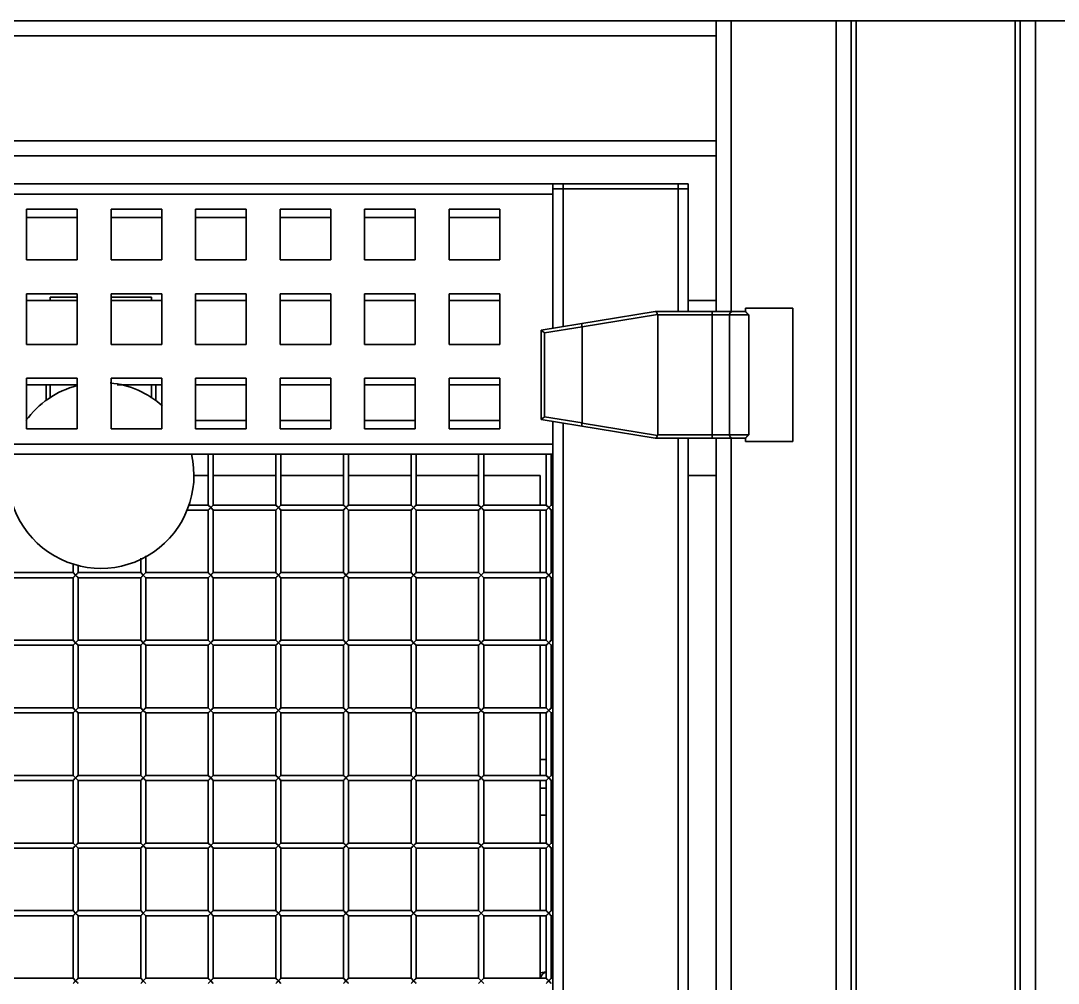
# Model space of a CAD drawing. Header units: millimetres. Extents: x 32496 to 166256, y 3504 to 23939.
# Drawn here: x 44975 to 45589, y 17153 to 17722 of the extents above; entities that cross this region are included whole.
import ezdxf

# ---------------------------------------------------------------- set-up
doc = ezdxf.new("R2010")
doc.units = ezdxf.units.MM
doc.layers.get('0').update_dxf_attribs({"lineweight": 35})

msp = doc.modelspace()

# ---------------------------------------------------------------- linework, layer by layer
at = {"linetype": 'Continuous'}
for p, q in [((52008.64, 17722.349), (40048.64, 17722.349)), ((45386.64, 17722.349), (45386.64, 17642.349)), ((45395.64, 17550.349), (45395.64, 17722.349)), ((45457.64, 15203.349), (45457.64, 17722.349)), ((45466.64, 17722.349), (45466.64, 15203.349)), ((45566.64, 17722.349), (45466.64, 17722.349)), ((45469.64, 17722.349), (45469.64, 15203.349)), ((45563.64, 17722.349), (45563.64, 15203.349)), ((45566.64, 17722.349), (45566.64, 15203.349)), ((45575.64, 17722.349), (45575.64, 15203.349)), ((45386.64, 17713.349), (44464.14, 17713.349)), ((45386.64, 17651.349), (44665.138, 17651.349)), ((45386.64, 17642.349), (44661.11, 17642.349)), ((45386.64, 17550.349), (45386.64, 17642.349)), ((45290.14, 17625.849), (44664.14, 17625.849)), ((45290.14, 17540.489), (45290.14, 17625.849)), ((45290.14, 17625.849), (45370.14, 17625.849)), ((45290.14, 17622.849), (45370.14, 17622.849)), ((45290.14, 17622.849), (45370.14, 17622.849)), ((45296.14, 17622.849), (45296.14, 17625.849)), ((45296.14, 17541.467), (45296.14, 17622.849)), ((45364.14, 17625.849), (45364.14, 17622.849)), ((45364.14, 17622.849), (45364.14, 17550.349)), ((45370.14, 17622.849), (45370.14, 17625.849)), ((45370.14, 17550.349), (45370.14, 17622.849)), ((44664.14, 17619.849), (45290.14, 17619.849)), ((44978.64, 17580.849), (44978.64, 17610.849)), ((44978.64, 17610.849), (45008.64, 17610.849)), ((45008.64, 17610.849), (45008.64, 17580.849)), ((45028.64, 17580.849), (45028.64, 17610.849)), ((45028.64, 17610.849), (45058.64, 17610.849)), ((45058.64, 17610.849), (45058.64, 17580.849)), ((45078.64, 17580.849), (45078.64, 17610.849)), ((45078.64, 17610.849), (45108.64, 17610.849)), ((45108.64, 17610.849), (45108.64, 17580.849)), ((45128.64, 17580.849), (45128.64, 17610.849)), ((45128.64, 17610.849), (45158.64, 17610.849)), ((45158.64, 17610.849), (45158.64, 17580.849)), ((45178.64, 17580.849), (45178.64, 17610.849)), ((45178.64, 17610.849), (45208.64, 17610.849)), ((45208.64, 17610.849), (45208.64, 17580.849)), ((45228.64, 17580.849), (45228.64, 17610.849)), ((45228.64, 17610.849), (45258.64, 17610.849)), ((45258.64, 17610.849), (45258.64, 17580.849)), ((45008.64, 17605.849), (44978.64, 17605.849)), ((45058.64, 17605.849), (45028.64, 17605.849)), ((45108.64, 17605.849), (45078.64, 17605.849)), ((45158.64, 17605.849), (45128.64, 17605.849)), ((45208.64, 17605.849), (45178.64, 17605.849)), ((45258.64, 17605.849), (45228.64, 17605.849)), ((45008.64, 17580.849), (44978.64, 17580.849)), ((45058.64, 17580.849), (45028.64, 17580.849)), ((45108.64, 17580.849), (45078.64, 17580.849)), ((45158.64, 17580.849), (45128.64, 17580.849)), ((45208.64, 17580.849), (45178.64, 17580.849)), ((45258.64, 17580.849), (45228.64, 17580.849)), ((44978.64, 17530.849), (44978.64, 17560.849)), ((44978.64, 17560.849), (45008.64, 17560.849)), ((45008.64, 17560.849), (45008.64, 17530.849)), ((45028.64, 17530.849), (45028.64, 17560.849)), ((45028.64, 17560.849), (45058.64, 17560.849)), ((45058.64, 17560.849), (45058.64, 17530.849)), ((45078.64, 17530.849), (45078.64, 17560.849)), ((45078.64, 17560.849), (45108.64, 17560.849)), ((45108.64, 17560.849), (45108.64, 17530.849)), ((45128.64, 17530.849), (45128.64, 17560.849)), ((45128.64, 17560.849), (45158.64, 17560.849)), ((45158.64, 17560.849), (45158.64, 17530.849)), ((45178.64, 17530.849), (45178.64, 17560.849)), ((45178.64, 17560.849), (45208.64, 17560.849)), ((45208.64, 17560.849), (45208.64, 17530.849)), ((45228.64, 17530.849), (45228.64, 17560.849)), ((45228.64, 17560.849), (45258.64, 17560.849)), ((45258.64, 17560.849), (45258.64, 17530.849)), ((44978.64, 17556.849), (45008.64, 17556.849)), ((44992.64, 17558.849), (44992.64, 17556.849)), ((44992.64, 17558.849), (45008.64, 17558.849)), ((45028.64, 17558.849), (45052.64, 17558.849)), ((45028.64, 17556.849), (45058.64, 17556.849)), ((45052.64, 17558.849), (45052.64, 17556.849)), ((45078.64, 17556.849), (45108.64, 17556.849)), ((45128.64, 17556.849), (45158.64, 17556.849)), ((45178.64, 17556.849), (45208.64, 17556.849)), ((45228.64, 17556.849), (45258.64, 17556.849)), ((45370.14, 17556.849), (45386.64, 17556.849)), ((45283.14, 17539.349), (45350.64, 17550.349)), ((45352.058, 17548.631), (45307.334, 17541.343)), ((45350.64, 17550.349), (45404.14, 17550.349)), ((45352.14, 17548.349), (45352.14, 17477.349)), ((45352.14, 17548.349), (45406.108, 17548.349)), ((45384.316, 17550.349), (45384.316, 17475.349)), ((45394.629, 17477.349), (45394.629, 17548.349)), ((45404.14, 17550.348), (45404.14, 17552.349)), ((45404.14, 17552.349), (45432.14, 17552.349)), ((45406.108, 17548.349), (45406.108, 17477.349)), ((45432.14, 17473.349), (45432.14, 17552.349)), ((45307.34, 17541.266), (45285.14, 17537.648)), ((45307.34, 17541.266), (45307.34, 17484.431)), ((45283.14, 17539.349), (45283.14, 17486.349)), ((45283.14, 17539.349), (45285.14, 17537.648)), ((45285.14, 17488.049), (45285.14, 17537.648)), ((45008.64, 17530.849), (44978.64, 17530.849)), ((45058.64, 17530.849), (45028.64, 17530.849)), ((45108.64, 17530.849), (45078.64, 17530.849)), ((45158.64, 17530.849), (45128.64, 17530.849)), ((45208.64, 17530.849), (45178.64, 17530.849)), ((45258.64, 17530.849), (45228.64, 17530.849)), ((44978.64, 17480.849), (44978.64, 17510.849)), ((44978.64, 17510.849), (45008.64, 17510.849)), ((45008.64, 17510.849), (45008.64, 17480.849)), ((45028.64, 17480.849), (45028.64, 17510.849)), ((45028.64, 17510.849), (45058.64, 17510.849)), ((45058.64, 17510.849), (45058.64, 17480.849)), ((45078.64, 17480.849), (45078.64, 17510.849)), ((45078.64, 17510.849), (45108.64, 17510.849)), ((45108.64, 17510.849), (45108.64, 17480.849)), ((45128.64, 17480.849), (45128.64, 17510.849)), ((45128.64, 17510.849), (45158.64, 17510.849)), ((45158.64, 17510.849), (45158.64, 17480.849)), ((45178.64, 17480.849), (45178.64, 17510.849)), ((45178.64, 17510.849), (45208.64, 17510.849)), ((45208.64, 17510.849), (45208.64, 17480.849)), ((45228.64, 17480.849), (45228.64, 17510.849)), ((45228.64, 17510.849), (45258.64, 17510.849)), ((45258.64, 17510.849), (45258.64, 17480.849)), ((44978.64, 17506.849), (45008.64, 17506.849)), ((44990.14, 17506.849), (44990.14, 17497.677)), ((44992.64, 17499.032), (44992.64, 17506.849)), ((45032.159, 17506.849), (45058.64, 17506.849)), ((45052.64, 17506.849), (45052.64, 17499.081)), ((45055.14, 17497.593), (45055.14, 17506.849)), ((45078.64, 17506.849), (45108.64, 17506.849)), ((45128.64, 17506.849), (45158.64, 17506.849)), ((45178.64, 17506.849), (45208.64, 17506.849)), ((45228.64, 17506.849), (45258.64, 17506.849)), ((45078.64, 17485.849), (45108.64, 17485.849)), ((45128.64, 17485.849), (45158.64, 17485.849)), ((45178.64, 17485.849), (45208.64, 17485.849)), ((45228.64, 17485.849), (45258.64, 17485.849)), ((45283.14, 17486.349), (45285.14, 17488.049)), ((45283.14, 17486.349), (45350.64, 17475.349)), ((45285.14, 17488.049), (45307.34, 17484.431)), ((45008.64, 17480.849), (44978.64, 17480.849)), ((45058.64, 17480.849), (45028.64, 17480.849)), ((45108.64, 17480.849), (45078.64, 17480.849)), ((45158.64, 17480.849), (45128.64, 17480.849)), ((45208.64, 17480.849), (45178.64, 17480.849)), ((45258.64, 17480.849), (45228.64, 17480.849)), ((45290.14, 17465.849), (45290.14, 17485.208)), ((45296.14, 16841.467), (45296.14, 17484.23)), ((45307.334, 17484.355), (45352.058, 17477.066)), ((45350.64, 17475.349), (45404.14, 17475.349)), ((45406.108, 17477.349), (45352.14, 17477.349)), ((45364.14, 17475.349), (45364.14, 16850.349)), ((45370.14, 16850.349), (45370.14, 17475.349)), ((45386.64, 16850.349), (45386.64, 17475.349)), ((45395.64, 16850.349), (45395.64, 17475.349)), ((45404.14, 17475.349), (45404.14, 17473.349)), ((45290.14, 17471.849), (44664.14, 17471.849)), ((45432.14, 17473.349), (45404.14, 17473.349)), ((44664.14, 17465.849), (45290.14, 17465.849)), ((45086.14, 17465.849), (45086.14, 17435.849)), ((45089.14, 17465.849), (45089.14, 17435.849)), ((45126.14, 17465.849), (45126.14, 17435.849)), ((45129.14, 17465.849), (45129.14, 17435.849)), ((45166.14, 17465.849), (45166.14, 17435.849)), ((45169.14, 17465.849), (45169.14, 17435.849)), ((45206.14, 17465.849), (45206.14, 17435.849)), ((45209.14, 17465.849), (45209.14, 17435.849)), ((45246.14, 17465.849), (45246.14, 17435.849)), ((45249.14, 17465.849), (45249.14, 17435.849)), ((45286.14, 17465.849), (45286.14, 17435.849)), ((45289.14, 17465.849), (45289.14, 17435.849)), ((45290.14, 17465.849), (45290.14, 16840.326)), ((45086.14, 17453.349), (45077.64, 17453.349)), ((45126.14, 17453.349), (45089.14, 17453.349)), ((45166.14, 17453.349), (45129.14, 17453.349)), ((45206.14, 17453.349), (45169.14, 17453.349)), ((45246.14, 17453.349), (45209.14, 17453.349)), ((45282.64, 17453.349), (45249.14, 17453.349)), ((45282.64, 17435.849), (45282.64, 17453.349)), ((45386.64, 17453.349), (45370.14, 17453.349)), ((45073.177, 17432.849), (45086.14, 17432.849)), ((45074.717, 17435.849), (45086.14, 17435.849)), ((45086.14, 17432.849), (45089.14, 17435.849)), ((45086.14, 17435.849), (45087.64, 17434.349)), ((45086.14, 17432.849), (45086.14, 17395.849)), ((45089.14, 17432.849), (45087.64, 17434.349)), ((45089.14, 17435.849), (45126.14, 17435.849)), ((45089.14, 17432.849), (45089.14, 17395.849)), ((45089.14, 17432.849), (45126.14, 17432.849)), ((45126.14, 17432.849), (45129.14, 17435.849)), ((45126.14, 17435.849), (45127.64, 17434.349)), ((45126.14, 17432.849), (45126.14, 17395.849)), ((45129.14, 17432.849), (45127.64, 17434.349)), ((45129.14, 17435.849), (45166.14, 17435.849)), ((45129.14, 17432.849), (45129.14, 17395.849)), ((45129.14, 17432.849), (45166.14, 17432.849)), ((45166.14, 17432.849), (45169.14, 17435.849)), ((45166.14, 17435.849), (45167.64, 17434.349)), ((45166.14, 17432.849), (45166.14, 17395.849)), ((45169.14, 17432.849), (45167.64, 17434.349)), ((45169.14, 17435.849), (45206.14, 17435.849)), ((45169.14, 17432.849), (45169.14, 17395.849)), ((45169.14, 17432.849), (45206.14, 17432.849)), ((45206.14, 17432.849), (45209.14, 17435.849)), ((45206.14, 17435.849), (45207.64, 17434.349)), ((45206.14, 17432.849), (45206.14, 17395.849)), ((45209.14, 17432.849), (45207.64, 17434.349)), ((45209.14, 17435.849), (45246.14, 17435.849)), ((45209.14, 17432.849), (45209.14, 17395.849)), ((45209.14, 17432.849), (45246.14, 17432.849)), ((45246.14, 17432.849), (45249.14, 17435.849)), ((45246.14, 17435.849), (45247.64, 17434.349)), ((45246.14, 17432.849), (45246.14, 17395.849)), ((45249.14, 17432.849), (45247.64, 17434.349)), ((45249.14, 17435.849), (45286.14, 17435.849)), ((45249.14, 17432.849), (45249.14, 17395.849)), ((45249.14, 17432.849), (45286.14, 17432.849)), ((45282.64, 17395.849), (45282.64, 17432.849)), ((45286.14, 17432.849), (45289.14, 17435.849)), ((45286.14, 17435.849), (45287.64, 17434.349)), ((45286.14, 17432.849), (45286.14, 17395.849)), ((45289.14, 17432.849), (45287.64, 17434.349)), ((45289.14, 17435.849), (45290.14, 17435.849)), ((45289.14, 17432.849), (45289.14, 17395.849)), ((45289.14, 17432.849), (45290.14, 17432.849)), ((45006.14, 17400.923), (45006.14, 17395.849)), ((45009.14, 17400.462), (45009.14, 17395.849)), ((45046.14, 17404.338), (45046.14, 17395.849)), ((45049.14, 17405.874), (45049.14, 17395.849)), ((44969.14, 17395.849), (45006.14, 17395.849)), ((45006.14, 17392.849), (45009.14, 17395.849)), ((45006.14, 17395.849), (45007.64, 17394.349)), ((45009.14, 17392.849), (45007.64, 17394.349)), ((45009.14, 17395.849), (45046.14, 17395.849)), ((45046.14, 17392.849), (45049.14, 17395.849)), ((45046.14, 17395.849), (45047.64, 17394.349)), ((45049.14, 17392.849), (45047.64, 17394.349)), ((45049.14, 17395.849), (45086.14, 17395.849)), ((45086.14, 17392.849), (45089.14, 17395.849)), ((45086.14, 17395.849), (45087.64, 17394.349)), ((45089.14, 17392.849), (45087.64, 17394.349)), ((45089.14, 17395.849), (45126.14, 17395.849)), ((45126.14, 17392.849), (45129.14, 17395.849)), ((45126.14, 17395.849), (45127.64, 17394.349)), ((45129.14, 17392.849), (45127.64, 17394.349)), ((45129.14, 17395.849), (45166.14, 17395.849)), ((45166.14, 17392.849), (45169.14, 17395.849)), ((45166.14, 17395.849), (45167.64, 17394.349)), ((45169.14, 17392.849), (45167.64, 17394.349)), ((45169.14, 17395.849), (45206.14, 17395.849)), ((45206.14, 17392.849), (45209.14, 17395.849)), ((45206.14, 17395.849), (45207.64, 17394.349)), ((45209.14, 17392.849), (45207.64, 17394.349)), ((45209.14, 17395.849), (45246.14, 17395.849)), ((45246.14, 17392.849), (45249.14, 17395.849)), ((45246.14, 17395.849), (45247.64, 17394.349)), ((45249.14, 17392.849), (45247.64, 17394.349)), ((45249.14, 17395.849), (45286.14, 17395.849)), ((45286.14, 17392.849), (45289.14, 17395.849)), ((45286.14, 17395.849), (45287.64, 17394.349)), ((45289.14, 17392.849), (45287.64, 17394.349)), ((45289.14, 17395.849), (45290.14, 17395.849)), ((44969.14, 17392.849), (45006.14, 17392.849)), ((45006.14, 17392.849), (45006.14, 17355.849)), ((45009.14, 17392.849), (45009.14, 17355.849)), ((45009.14, 17392.849), (45046.14, 17392.849)), ((45046.14, 17392.849), (45046.14, 17355.849)), ((45049.14, 17392.849), (45049.14, 17355.849)), ((45049.14, 17392.849), (45086.14, 17392.849)), ((45086.14, 17392.849), (45086.14, 17355.849)), ((45089.14, 17392.849), (45089.14, 17355.849)), ((45089.14, 17392.849), (45126.14, 17392.849)), ((45126.14, 17392.849), (45126.14, 17355.849)), ((45129.14, 17392.849), (45129.14, 17355.849)), ((45129.14, 17392.849), (45166.14, 17392.849)), ((45166.14, 17392.849), (45166.14, 17355.849)), ((45169.14, 17392.849), (45169.14, 17355.849)), ((45169.14, 17392.849), (45206.14, 17392.849)), ((45206.14, 17392.849), (45206.14, 17355.849)), ((45209.14, 17392.849), (45209.14, 17355.849)), ((45209.14, 17392.849), (45246.14, 17392.849)), ((45246.14, 17392.849), (45246.14, 17355.849)), ((45249.14, 17392.849), (45249.14, 17355.849)), ((45249.14, 17392.849), (45286.14, 17392.849)), ((45282.64, 17355.849), (45282.64, 17392.849)), ((45286.14, 17392.849), (45286.14, 17355.849)), ((45289.14, 17392.849), (45289.14, 17355.849)), ((45289.14, 17392.849), (45290.14, 17392.849)), ((44969.14, 17355.849), (45006.14, 17355.849)), ((44969.14, 17352.849), (45006.14, 17352.849)), ((45006.14, 17352.849), (45009.14, 17355.849)), ((45006.14, 17355.849), (45007.64, 17354.349)), ((45006.14, 17352.849), (45006.14, 17315.849)), ((45009.14, 17352.849), (45007.64, 17354.349)), ((45009.14, 17355.849), (45046.14, 17355.849)), ((45009.14, 17352.849), (45009.14, 17315.849)), ((45009.14, 17352.849), (45046.14, 17352.849)), ((45046.14, 17352.849), (45049.14, 17355.849)), ((45046.14, 17355.849), (45047.64, 17354.349)), ((45046.14, 17352.849), (45046.14, 17315.849)), ((45049.14, 17352.849), (45047.64, 17354.349)), ((45049.14, 17355.849), (45086.14, 17355.849)), ((45049.14, 17352.849), (45049.14, 17315.849)), ((45049.14, 17352.849), (45086.14, 17352.849)), ((45086.14, 17352.849), (45089.14, 17355.849)), ((45086.14, 17355.849), (45087.64, 17354.349)), ((45086.14, 17352.849), (45086.14, 17315.849)), ((45089.14, 17352.849), (45087.64, 17354.349)), ((45089.14, 17355.849), (45126.14, 17355.849)), ((45089.14, 17352.849), (45089.14, 17315.849)), ((45089.14, 17352.849), (45126.14, 17352.849)), ((45126.14, 17352.849), (45129.14, 17355.849)), ((45126.14, 17355.849), (45127.64, 17354.349)), ((45126.14, 17352.849), (45126.14, 17315.849)), ((45129.14, 17352.849), (45127.64, 17354.349)), ((45129.14, 17355.849), (45166.14, 17355.849)), ((45129.14, 17352.849), (45129.14, 17315.849)), ((45129.14, 17352.849), (45166.14, 17352.849)), ((45166.14, 17352.849), (45169.14, 17355.849)), ((45166.14, 17355.849), (45167.64, 17354.349)), ((45166.14, 17352.849), (45166.14, 17315.849)), ((45169.14, 17352.849), (45167.64, 17354.349)), ((45169.14, 17355.849), (45206.14, 17355.849)), ((45169.14, 17352.849), (45169.14, 17315.849)), ((45169.14, 17352.849), (45206.14, 17352.849)), ((45206.14, 17352.849), (45209.14, 17355.849)), ((45206.14, 17355.849), (45207.64, 17354.349)), ((45206.14, 17352.849), (45206.14, 17315.849)), ((45209.14, 17352.849), (45207.64, 17354.349)), ((45209.14, 17355.849), (45246.14, 17355.849)), ((45209.14, 17352.849), (45209.14, 17315.849)), ((45209.14, 17352.849), (45246.14, 17352.849)), ((45246.14, 17352.849), (45249.14, 17355.849)), ((45246.14, 17355.849), (45247.64, 17354.349)), ((45246.14, 17352.849), (45246.14, 17315.849)), ((45249.14, 17352.849), (45247.64, 17354.349)), ((45249.14, 17355.849), (45286.14, 17355.849)), ((45249.14, 17352.849), (45249.14, 17315.849)), ((45249.14, 17352.849), (45286.14, 17352.849)), ((45282.64, 17315.849), (45282.64, 17352.849)), ((45286.14, 17352.849), (45289.14, 17355.849)), ((45286.14, 17355.849), (45287.64, 17354.349)), ((45286.14, 17352.849), (45286.14, 17315.849)), ((45289.14, 17352.849), (45287.64, 17354.349)), ((45289.14, 17355.849), (45290.14, 17355.849)), ((45289.14, 17352.849), (45289.14, 17315.849)), ((45289.14, 17352.849), (45290.14, 17352.849)), ((44969.14, 17315.849), (45006.14, 17315.849)), ((45006.14, 17312.849), (45009.14, 17315.849)), ((45006.14, 17315.849), (45007.64, 17314.349)), ((45009.14, 17312.849), (45007.64, 17314.349)), ((45009.14, 17315.849), (45046.14, 17315.849)), ((45046.14, 17312.849), (45049.14, 17315.849)), ((45046.14, 17315.849), (45047.64, 17314.349)), ((45049.14, 17312.849), (45047.64, 17314.349)), ((45049.14, 17315.849), (45086.14, 17315.849)), ((45086.14, 17312.849), (45089.14, 17315.849)), ((45086.14, 17315.849), (45087.64, 17314.349)), ((45089.14, 17312.849), (45087.64, 17314.349)), ((45089.14, 17315.849), (45126.14, 17315.849)), ((45126.14, 17312.849), (45129.14, 17315.849)), ((45126.14, 17315.849), (45127.64, 17314.349)), ((45129.14, 17312.849), (45127.64, 17314.349)), ((45129.14, 17315.849), (45166.14, 17315.849)), ((45166.14, 17312.849), (45169.14, 17315.849)), ((45166.14, 17315.849), (45167.64, 17314.349)), ((45169.14, 17312.849), (45167.64, 17314.349)), ((45169.14, 17315.849), (45206.14, 17315.849)), ((45206.14, 17312.849), (45209.14, 17315.849)), ((45206.14, 17315.849), (45207.64, 17314.349)), ((45209.14, 17312.849), (45207.64, 17314.349)), ((45209.14, 17315.849), (45246.14, 17315.849)), ((45246.14, 17312.849), (45249.14, 17315.849)), ((45246.14, 17315.849), (45247.64, 17314.349)), ((45249.14, 17312.849), (45247.64, 17314.349)), ((45249.14, 17315.849), (45286.14, 17315.849)), ((45286.14, 17312.849), (45289.14, 17315.849)), ((45286.14, 17315.849), (45287.64, 17314.349)), ((45289.14, 17312.849), (45287.64, 17314.349)), ((45289.14, 17315.849), (45290.14, 17315.849)), ((44969.14, 17312.849), (45006.14, 17312.849)), ((45006.14, 17312.849), (45006.14, 17275.849)), ((45009.14, 17312.849), (45009.14, 17275.849)), ((45009.14, 17312.849), (45046.14, 17312.849)), ((45046.14, 17312.849), (45046.14, 17275.849)), ((45049.14, 17312.849), (45049.14, 17275.849)), ((45049.14, 17312.849), (45086.14, 17312.849)), ((45086.14, 17312.849), (45086.14, 17275.849)), ((45089.14, 17312.849), (45089.14, 17275.849)), ((45089.14, 17312.849), (45126.14, 17312.849)), ((45126.14, 17312.849), (45126.14, 17275.849)), ((45129.14, 17312.849), (45129.14, 17275.849)), ((45129.14, 17312.849), (45166.14, 17312.849)), ((45166.14, 17312.849), (45166.14, 17275.849)), ((45169.14, 17312.849), (45169.14, 17275.849)), ((45169.14, 17312.849), (45206.14, 17312.849)), ((45206.14, 17312.849), (45206.14, 17275.849)), ((45209.14, 17312.849), (45209.14, 17275.849)), ((45209.14, 17312.849), (45246.14, 17312.849)), ((45246.14, 17312.849), (45246.14, 17275.849)), ((45249.14, 17312.849), (45249.14, 17275.849)), ((45249.14, 17312.849), (45286.14, 17312.849)), ((45282.64, 17275.849), (45282.64, 17312.849)), ((45286.14, 17312.849), (45286.14, 17275.849)), ((45289.14, 17312.849), (45289.14, 17275.849)), ((45289.14, 17312.849), (45290.14, 17312.849)), ((45286.14, 17285.349), (45282.64, 17285.349)), ((45290.14, 17285.349), (45289.14, 17285.349)), ((44969.14, 17275.849), (45006.14, 17275.849)), ((44969.14, 17272.849), (45006.14, 17272.849)), ((45006.14, 17272.849), (45009.14, 17275.849)), ((45006.14, 17275.849), (45007.64, 17274.349)), ((45006.14, 17272.849), (45006.14, 17235.849)), ((45009.14, 17272.849), (45007.64, 17274.349)), ((45009.14, 17275.849), (45046.14, 17275.849)), ((45009.14, 17272.849), (45009.14, 17235.849)), ((45009.14, 17272.849), (45046.14, 17272.849)), ((45046.14, 17272.849), (45049.14, 17275.849)), ((45046.14, 17275.849), (45047.64, 17274.349)), ((45046.14, 17272.849), (45046.14, 17235.849)), ((45049.14, 17272.849), (45047.64, 17274.349)), ((45049.14, 17275.849), (45086.14, 17275.849)), ((45049.14, 17272.849), (45049.14, 17235.849)), ((45049.14, 17272.849), (45086.14, 17272.849)), ((45086.14, 17272.849), (45089.14, 17275.849)), ((45086.14, 17275.849), (45087.64, 17274.349)), ((45086.14, 17272.849), (45086.14, 17235.849)), ((45089.14, 17272.849), (45087.64, 17274.349)), ((45089.14, 17275.849), (45126.14, 17275.849)), ((45089.14, 17272.849), (45089.14, 17235.849)), ((45089.14, 17272.849), (45126.14, 17272.849)), ((45126.14, 17272.849), (45129.14, 17275.849)), ((45126.14, 17275.849), (45127.64, 17274.349)), ((45126.14, 17272.849), (45126.14, 17235.849)), ((45129.14, 17272.849), (45127.64, 17274.349)), ((45129.14, 17275.849), (45166.14, 17275.849)), ((45129.14, 17272.849), (45129.14, 17235.849)), ((45129.14, 17272.849), (45166.14, 17272.849)), ((45166.14, 17272.849), (45169.14, 17275.849)), ((45166.14, 17275.849), (45167.64, 17274.349)), ((45166.14, 17272.849), (45166.14, 17235.849)), ((45169.14, 17272.849), (45167.64, 17274.349)), ((45169.14, 17275.849), (45206.14, 17275.849)), ((45169.14, 17272.849), (45169.14, 17235.849)), ((45169.14, 17272.849), (45206.14, 17272.849)), ((45206.14, 17272.849), (45209.14, 17275.849)), ((45206.14, 17275.849), (45207.64, 17274.349)), ((45206.14, 17272.849), (45206.14, 17235.849)), ((45209.14, 17272.849), (45207.64, 17274.349)), ((45209.14, 17275.849), (45246.14, 17275.849)), ((45209.14, 17272.849), (45209.14, 17235.849)), ((45209.14, 17272.849), (45246.14, 17272.849)), ((45246.14, 17272.849), (45249.14, 17275.849)), ((45246.14, 17275.849), (45247.64, 17274.349)), ((45246.14, 17272.849), (45246.14, 17235.849)), ((45249.14, 17272.849), (45247.64, 17274.349)), ((45249.14, 17275.849), (45286.14, 17275.849)), ((45249.14, 17272.849), (45249.14, 17235.849)), ((45249.14, 17272.849), (45286.14, 17272.849)), ((45282.64, 17235.849), (45282.64, 17272.849)), ((45286.14, 17272.849), (45289.14, 17275.849)), ((45286.14, 17275.849), (45287.64, 17274.349)), ((45286.14, 17272.849), (45286.14, 17235.849)), ((45289.14, 17272.849), (45287.64, 17274.349)), ((45289.14, 17275.849), (45290.14, 17275.849)), ((45289.14, 17272.849), (45289.14, 17235.849)), ((45289.14, 17272.849), (45290.14, 17272.849)), ((45286.14, 17268.349), (45282.64, 17268.349)), ((45290.14, 17268.349), (45289.14, 17268.349)), ((45286.14, 17252.349), (45282.64, 17252.349)), ((45290.14, 17252.349), (45289.14, 17252.349)), ((44969.14, 17235.849), (45006.14, 17235.849)), ((45006.14, 17232.849), (45009.14, 17235.849)), ((45006.14, 17235.849), (45007.64, 17234.349)), ((45009.14, 17232.849), (45007.64, 17234.349)), ((45009.14, 17235.849), (45046.14, 17235.849)), ((45046.14, 17232.849), (45049.14, 17235.849)), ((45046.14, 17235.849), (45047.64, 17234.349)), ((45049.14, 17232.849), (45047.64, 17234.349)), ((45049.14, 17235.849), (45086.14, 17235.849)), ((45086.14, 17232.849), (45089.14, 17235.849)), ((45086.14, 17235.849), (45087.64, 17234.349)), ((45089.14, 17232.849), (45087.64, 17234.349)), ((45089.14, 17235.849), (45126.14, 17235.849)), ((45126.14, 17232.849), (45129.14, 17235.849)), ((45126.14, 17235.849), (45127.64, 17234.349)), ((45129.14, 17232.849), (45127.64, 17234.349)), ((45129.14, 17235.849), (45166.14, 17235.849)), ((45166.14, 17232.849), (45169.14, 17235.849)), ((45166.14, 17235.849), (45167.64, 17234.349)), ((45169.14, 17232.849), (45167.64, 17234.349)), ((45169.14, 17235.849), (45206.14, 17235.849)), ((45206.14, 17232.849), (45209.14, 17235.849)), ((45206.14, 17235.849), (45207.64, 17234.349)), ((45209.14, 17232.849), (45207.64, 17234.349)), ((45209.14, 17235.849), (45246.14, 17235.849)), ((45246.14, 17232.849), (45249.14, 17235.849)), ((45246.14, 17235.849), (45247.64, 17234.349)), ((45249.14, 17232.849), (45247.64, 17234.349)), ((45249.14, 17235.849), (45286.14, 17235.849)), ((45286.14, 17232.849), (45289.14, 17235.849)), ((45286.14, 17235.849), (45287.64, 17234.349)), ((45289.14, 17232.849), (45287.64, 17234.349)), ((45289.14, 17235.849), (45290.14, 17235.849)), ((44969.14, 17232.849), (45006.14, 17232.849)), ((45006.14, 17232.849), (45006.14, 17195.849)), ((45009.14, 17232.849), (45009.14, 17195.849)), ((45009.14, 17232.849), (45046.14, 17232.849)), ((45046.14, 17232.849), (45046.14, 17195.849)), ((45049.14, 17232.849), (45049.14, 17195.849)), ((45049.14, 17232.849), (45086.14, 17232.849)), ((45086.14, 17232.849), (45086.14, 17195.849)), ((45089.14, 17232.849), (45089.14, 17195.849)), ((45089.14, 17232.849), (45126.14, 17232.849)), ((45126.14, 17232.849), (45126.14, 17195.849)), ((45129.14, 17232.849), (45129.14, 17195.849)), ((45129.14, 17232.849), (45166.14, 17232.849)), ((45166.14, 17232.849), (45166.14, 17195.849)), ((45169.14, 17232.849), (45169.14, 17195.849)), ((45169.14, 17232.849), (45206.14, 17232.849)), ((45206.14, 17232.849), (45206.14, 17195.849)), ((45209.14, 17232.849), (45209.14, 17195.849)), ((45209.14, 17232.849), (45246.14, 17232.849)), ((45246.14, 17232.849), (45246.14, 17195.849)), ((45249.14, 17232.849), (45249.14, 17195.849)), ((45249.14, 17232.849), (45286.14, 17232.849)), ((45282.64, 17195.849), (45282.64, 17232.849)), ((45286.14, 17232.849), (45286.14, 17195.849)), ((45289.14, 17232.849), (45289.14, 17195.849)), ((45289.14, 17232.849), (45290.14, 17232.849)), ((44969.14, 17195.849), (45006.14, 17195.849)), ((44969.14, 17192.849), (45006.14, 17192.849)), ((45006.14, 17192.849), (45009.14, 17195.849)), ((45006.14, 17195.849), (45007.64, 17194.349)), ((45006.14, 17192.849), (45006.14, 17155.849)), ((45009.14, 17192.849), (45007.64, 17194.349)), ((45009.14, 17195.849), (45046.14, 17195.849)), ((45009.14, 17192.849), (45009.14, 17155.849)), ((45009.14, 17192.849), (45046.14, 17192.849)), ((45046.14, 17192.849), (45049.14, 17195.849)), ((45046.14, 17195.849), (45047.64, 17194.349)), ((45046.14, 17192.849), (45046.14, 17155.849)), ((45049.14, 17192.849), (45047.64, 17194.349)), ((45049.14, 17195.849), (45086.14, 17195.849)), ((45049.14, 17192.849), (45049.14, 17155.849)), ((45049.14, 17192.849), (45086.14, 17192.849)), ((45086.14, 17192.849), (45089.14, 17195.849)), ((45086.14, 17195.849), (45087.64, 17194.349)), ((45086.14, 17192.849), (45086.14, 17155.849)), ((45089.14, 17192.849), (45087.64, 17194.349)), ((45089.14, 17195.849), (45126.14, 17195.849)), ((45089.14, 17192.849), (45089.14, 17155.849)), ((45089.14, 17192.849), (45126.14, 17192.849)), ((45126.14, 17192.849), (45129.14, 17195.849)), ((45126.14, 17195.849), (45127.64, 17194.349)), ((45126.14, 17192.849), (45126.14, 17155.849)), ((45129.14, 17192.849), (45127.64, 17194.349)), ((45129.14, 17195.849), (45166.14, 17195.849)), ((45129.14, 17192.849), (45129.14, 17155.849)), ((45129.14, 17192.849), (45166.14, 17192.849)), ((45166.14, 17192.849), (45169.14, 17195.849)), ((45166.14, 17195.849), (45167.64, 17194.349)), ((45166.14, 17192.849), (45166.14, 17155.849)), ((45169.14, 17192.849), (45167.64, 17194.349)), ((45169.14, 17195.849), (45206.14, 17195.849)), ((45169.14, 17192.849), (45169.14, 17155.849)), ((45169.14, 17192.849), (45206.14, 17192.849)), ((45206.14, 17192.849), (45209.14, 17195.849)), ((45206.14, 17195.849), (45207.64, 17194.349)), ((45206.14, 17192.849), (45206.14, 17155.849)), ((45209.14, 17192.849), (45207.64, 17194.349)), ((45209.14, 17195.849), (45246.14, 17195.849)), ((45209.14, 17192.849), (45209.14, 17155.849)), ((45209.14, 17192.849), (45246.14, 17192.849)), ((45246.14, 17192.849), (45249.14, 17195.849)), ((45246.14, 17195.849), (45247.64, 17194.349)), ((45246.14, 17192.849), (45246.14, 17155.849)), ((45249.14, 17192.849), (45247.64, 17194.349)), ((45249.14, 17195.849), (45286.14, 17195.849)), ((45249.14, 17192.849), (45249.14, 17155.849)), ((45249.14, 17192.849), (45286.14, 17192.849)), ((45282.64, 17155.849), (45282.64, 17192.849)), ((45286.14, 17192.849), (45289.14, 17195.849)), ((45286.14, 17195.849), (45287.64, 17194.349)), ((45286.14, 17192.849), (45286.14, 17155.849)), ((45289.14, 17192.849), (45287.64, 17194.349)), ((45289.14, 17195.849), (45290.14, 17195.849)), ((45289.14, 17192.849), (45289.14, 17155.849)), ((45289.14, 17192.849), (45290.14, 17192.849)), ((44969.14, 17155.849), (45006.14, 17155.849)), ((45006.14, 17152.849), (45009.14, 17155.849)), ((45006.14, 17155.849), (45007.64, 17154.349)), ((45009.14, 17152.849), (45007.64, 17154.349)), ((45009.14, 17155.849), (45046.14, 17155.849)), ((45046.14, 17152.849), (45049.14, 17155.849)), ((45046.14, 17155.849), (45047.64, 17154.349)), ((45049.14, 17152.849), (45047.64, 17154.349)), ((45049.14, 17155.849), (45086.14, 17155.849)), ((45086.14, 17152.849), (45089.14, 17155.849)), ((45086.14, 17155.849), (45087.64, 17154.349)), ((45089.14, 17152.849), (45087.64, 17154.349)), ((45089.14, 17155.849), (45126.14, 17155.849)), ((45126.14, 17152.849), (45129.14, 17155.849)), ((45126.14, 17155.849), (45127.64, 17154.349)), ((45129.14, 17152.849), (45127.64, 17154.349)), ((45129.14, 17155.849), (45166.14, 17155.849)), ((45166.14, 17152.849), (45169.14, 17155.849)), ((45166.14, 17155.849), (45167.64, 17154.349)), ((45169.14, 17152.849), (45167.64, 17154.349)), ((45169.14, 17155.849), (45206.14, 17155.849)), ((45206.14, 17152.849), (45209.14, 17155.849)), ((45206.14, 17155.849), (45207.64, 17154.349)), ((45209.14, 17152.849), (45207.64, 17154.349)), ((45209.14, 17155.849), (45246.14, 17155.849)), ((45246.14, 17152.849), (45249.14, 17155.849)), ((45246.14, 17155.849), (45247.64, 17154.349)), ((45249.14, 17152.849), (45247.64, 17154.349)), ((45249.14, 17155.849), (45286.14, 17155.849)), ((45282.64, 17158.981), (45286.14, 17159.661)), ((45286.14, 17152.849), (45289.14, 17155.849)), ((45286.14, 17155.849), (45287.64, 17154.349)), ((45289.14, 17152.849), (45287.64, 17154.349)), ((45289.14, 17155.849), (45290.14, 17155.849))]:
    msp.add_line(p, q, dxfattribs=at)
for points in [[(45086.255, 17435.733), (45086.57, 17435.418), (45087.06, 17434.929), (45088.229, 17433.759)], [(45087.64, 17434.349), (45087.049, 17433.758), (45086.579, 17433.288)], [(45087.64, 17434.349), (45088.227, 17434.936), (45088.702, 17435.411), (45089.025, 17435.734)], [(45089.024, 17432.965), (45088.701, 17433.287), (45088.229, 17433.759)], [(45127.64, 17434.349), (45127.049, 17433.758), (45126.579, 17433.288), (45126.254, 17432.963)], [(45126.255, 17435.733), (45126.57, 17435.418), (45127.06, 17434.929), (45128.229, 17433.759)], [(45127.64, 17434.349), (45128.227, 17434.936), (45128.702, 17435.411), (45129.025, 17435.734)], [(45129.024, 17432.965), (45128.701, 17433.287), (45128.229, 17433.759)], [(45167.64, 17434.349), (45167.049, 17433.758), (45166.579, 17433.288), (45166.254, 17432.963)], [(45166.255, 17435.733), (45166.57, 17435.418), (45167.06, 17434.929), (45168.229, 17433.759)], [(45167.64, 17434.349), (45168.227, 17434.936), (45168.702, 17435.411), (45169.025, 17435.734)], [(45169.024, 17432.965), (45168.701, 17433.287), (45168.229, 17433.759)], [(45207.64, 17434.349), (45207.049, 17433.758), (45206.579, 17433.288), (45206.254, 17432.963)], [(45206.255, 17435.733), (45206.57, 17435.418), (45207.06, 17434.929), (45208.229, 17433.759)], [(45207.64, 17434.349), (45208.227, 17434.936), (45208.702, 17435.411), (45209.025, 17435.734)], [(45209.024, 17432.965), (45208.701, 17433.287), (45208.229, 17433.759)], [(45247.64, 17434.349), (45247.049, 17433.758), (45246.579, 17433.288), (45246.254, 17432.963)], [(45246.255, 17435.733), (45246.57, 17435.418), (45247.06, 17434.929), (45248.229, 17433.759)], [(45247.64, 17434.349), (45248.227, 17434.936), (45248.702, 17435.411), (45249.025, 17435.734)], [(45249.024, 17432.965), (45248.701, 17433.287), (45248.229, 17433.759)], [(45287.64, 17434.349), (45287.049, 17433.758), (45286.579, 17433.288), (45286.254, 17432.963)], [(45286.255, 17435.733), (45286.57, 17435.418), (45287.06, 17434.928), (45288.229, 17433.759)], [(45287.64, 17434.349), (45288.227, 17434.936), (45288.702, 17435.411), (45289.025, 17435.734)], [(45289.024, 17432.965), (45288.701, 17433.287), (45288.229, 17433.759)], [(45006.255, 17395.733), (45006.57, 17395.418), (45007.06, 17394.929), (45008.229, 17393.759)], [(45007.64, 17394.349), (45007.049, 17393.758), (45006.579, 17393.288)], [(45007.64, 17394.349), (45008.227, 17394.936), (45008.702, 17395.411), (45009.025, 17395.734)], [(45009.024, 17392.965), (45008.701, 17393.287), (45008.229, 17393.759)], [(45046.255, 17395.733), (45046.57, 17395.418), (45047.06, 17394.929), (45048.229, 17393.759)], [(45047.64, 17394.349), (45047.049, 17393.758), (45046.579, 17393.288)], [(45047.64, 17394.349), (45048.227, 17394.936), (45048.702, 17395.411), (45049.025, 17395.734)], [(45049.024, 17392.965), (45048.701, 17393.287), (45048.229, 17393.759)], [(45086.255, 17395.733), (45086.57, 17395.418), (45087.06, 17394.929), (45088.229, 17393.759)], [(45087.64, 17394.349), (45087.049, 17393.758), (45086.579, 17393.288)], [(45087.64, 17394.349), (45088.227, 17394.936), (45088.702, 17395.411), (45089.025, 17395.734)], [(45089.024, 17392.965), (45088.701, 17393.287), (45088.229, 17393.759)], [(45126.255, 17395.733), (45126.57, 17395.418), (45127.06, 17394.929), (45128.229, 17393.759)], [(45127.64, 17394.349), (45127.049, 17393.758), (45126.579, 17393.288)], [(45127.64, 17394.349), (45128.227, 17394.936), (45128.702, 17395.411), (45129.025, 17395.734)], [(45129.024, 17392.965), (45128.701, 17393.287), (45128.229, 17393.759)], [(45167.64, 17394.349), (45167.049, 17393.758), (45166.579, 17393.288), (45166.254, 17392.963)], [(45166.255, 17395.733), (45166.57, 17395.418), (45167.06, 17394.929), (45168.229, 17393.759)], [(45167.64, 17394.349), (45168.227, 17394.936), (45168.702, 17395.411), (45169.025, 17395.734)], [(45169.024, 17392.965), (45168.701, 17393.287), (45168.229, 17393.759)], [(45207.64, 17394.349), (45207.049, 17393.758), (45206.579, 17393.288), (45206.254, 17392.963)], [(45206.255, 17395.733), (45206.57, 17395.418), (45207.06, 17394.929), (45208.229, 17393.759)], [(45207.64, 17394.349), (45208.227, 17394.936), (45208.702, 17395.411), (45209.025, 17395.734)], [(45209.024, 17392.965), (45208.701, 17393.287), (45208.229, 17393.759)], [(45247.64, 17394.349), (45247.049, 17393.758), (45246.579, 17393.288), (45246.254, 17392.963)], [(45246.255, 17395.733), (45246.57, 17395.418), (45247.06, 17394.929), (45248.229, 17393.759)], [(45247.64, 17394.349), (45248.227, 17394.936), (45248.702, 17395.411), (45249.025, 17395.734)], [(45249.024, 17392.965), (45248.701, 17393.287), (45248.229, 17393.759)], [(45287.64, 17394.349), (45287.049, 17393.758), (45286.579, 17393.288), (45286.254, 17392.963)], [(45286.255, 17395.733), (45286.57, 17395.418), (45287.06, 17394.928), (45288.229, 17393.759)], [(45287.64, 17394.349), (45288.227, 17394.936), (45288.702, 17395.411), (45289.025, 17395.734)], [(45289.024, 17392.965), (45288.701, 17393.287), (45288.229, 17393.759)], [(45006.255, 17355.733), (45006.57, 17355.418), (45007.06, 17354.929), (45008.229, 17353.759)], [(45007.64, 17354.349), (45007.049, 17353.758), (45006.579, 17353.288)], [(45007.64, 17354.349), (45008.227, 17354.936), (45008.702, 17355.411), (45009.025, 17355.734)], [(45009.024, 17352.965), (45008.701, 17353.287), (45008.229, 17353.759)], [(45046.255, 17355.733), (45046.57, 17355.418), (45047.06, 17354.929), (45048.229, 17353.759)], [(45047.64, 17354.349), (45047.049, 17353.758), (45046.579, 17353.288)], [(45047.64, 17354.349), (45048.227, 17354.936), (45048.702, 17355.411), (45049.025, 17355.734)], [(45049.024, 17352.965), (45048.701, 17353.287), (45048.229, 17353.759)], [(45086.255, 17355.733), (45086.57, 17355.418), (45087.06, 17354.929), (45088.229, 17353.759)], [(45087.64, 17354.349), (45087.049, 17353.758), (45086.579, 17353.288)], [(45087.64, 17354.349), (45088.227, 17354.936), (45088.702, 17355.411), (45089.025, 17355.734)], [(45089.024, 17352.965), (45088.701, 17353.287), (45088.229, 17353.759)], [(45126.255, 17355.733), (45126.57, 17355.418), (45127.06, 17354.929), (45128.229, 17353.759)], [(45127.64, 17354.349), (45127.049, 17353.758), (45126.579, 17353.288)], [(45127.64, 17354.349), (45128.227, 17354.936), (45128.702, 17355.411), (45129.025, 17355.734)], [(45129.024, 17352.965), (45128.701, 17353.287), (45128.229, 17353.759)], [(45166.255, 17355.733), (45166.57, 17355.418), (45167.06, 17354.929), (45168.229, 17353.759)], [(45167.64, 17354.349), (45167.049, 17353.758), (45166.579, 17353.288)], [(45167.64, 17354.349), (45168.227, 17354.936), (45168.702, 17355.411), (45169.025, 17355.734)], [(45169.024, 17352.965), (45168.701, 17353.287), (45168.229, 17353.759)], [(45207.64, 17354.349), (45207.049, 17353.758), (45206.579, 17353.288), (45206.254, 17352.963)], [(45206.255, 17355.733), (45206.57, 17355.418), (45207.06, 17354.929), (45208.229, 17353.759)], [(45207.64, 17354.349), (45208.227, 17354.936), (45208.702, 17355.411), (45209.025, 17355.734)], [(45209.024, 17352.965), (45208.701, 17353.287), (45208.229, 17353.759)], [(45247.64, 17354.349), (45247.049, 17353.758), (45246.579, 17353.288), (45246.254, 17352.963)], [(45246.255, 17355.733), (45246.57, 17355.418), (45247.06, 17354.929), (45248.229, 17353.759)], [(45247.64, 17354.349), (45248.227, 17354.936), (45248.702, 17355.411), (45249.025, 17355.734)], [(45249.024, 17352.965), (45248.701, 17353.287), (45248.229, 17353.759)], [(45287.64, 17354.349), (45287.049, 17353.758), (45286.579, 17353.288), (45286.254, 17352.963)], [(45286.255, 17355.733), (45286.57, 17355.418), (45287.06, 17354.928), (45288.229, 17353.759)], [(45287.64, 17354.349), (45288.227, 17354.936), (45288.702, 17355.411), (45289.025, 17355.734)], [(45289.024, 17352.965), (45288.701, 17353.287), (45288.229, 17353.759)], [(45006.255, 17315.733), (45006.57, 17315.418), (45007.06, 17314.929), (45008.229, 17313.759)], [(45007.64, 17314.349), (45007.049, 17313.758), (45006.579, 17313.288)], [(45007.64, 17314.349), (45008.227, 17314.936), (45008.702, 17315.411), (45009.025, 17315.734)], [(45046.255, 17315.733), (45046.57, 17315.418), (45047.06, 17314.929), (45048.229, 17313.759)], [(45047.64, 17314.349), (45047.049, 17313.758), (45046.579, 17313.288)], [(45047.64, 17314.349), (45048.227, 17314.936), (45048.702, 17315.411), (45049.025, 17315.734)], [(45086.255, 17315.733), (45086.57, 17315.418), (45087.06, 17314.929), (45088.229, 17313.759)], [(45087.64, 17314.349), (45087.049, 17313.758), (45086.579, 17313.288)], [(45087.64, 17314.349), (45088.227, 17314.936), (45088.702, 17315.411), (45089.025, 17315.734)], [(45126.255, 17315.733), (45126.57, 17315.418), (45127.06, 17314.929), (45128.229, 17313.759)], [(45127.64, 17314.349), (45127.049, 17313.758), (45126.579, 17313.288)], [(45127.64, 17314.349), (45128.227, 17314.936), (45128.702, 17315.411), (45129.025, 17315.734)], [(45166.255, 17315.733), (45166.57, 17315.418), (45167.06, 17314.929), (45168.229, 17313.759)], [(45167.64, 17314.349), (45167.049, 17313.758), (45166.579, 17313.288)], [(45167.64, 17314.349), (45168.227, 17314.936), (45168.702, 17315.411), (45169.025, 17315.734)], [(45206.255, 17315.733), (45206.57, 17315.418), (45207.06, 17314.929), (45208.229, 17313.759)], [(45207.64, 17314.349), (45207.049, 17313.758), (45206.579, 17313.288)], [(45207.64, 17314.349), (45208.227, 17314.936), (45208.702, 17315.411), (45209.025, 17315.734)], [(45247.64, 17314.349), (45247.049, 17313.758), (45246.579, 17313.288), (45246.254, 17312.963)], [(45246.255, 17315.733), (45246.57, 17315.418), (45247.06, 17314.929), (45248.229, 17313.759)], [(45247.64, 17314.349), (45248.227, 17314.936), (45248.702, 17315.411), (45249.025, 17315.734)], [(45287.64, 17314.349), (45287.049, 17313.758), (45286.579, 17313.288), (45286.254, 17312.963)], [(45286.255, 17315.733), (45286.57, 17315.418), (45287.06, 17314.928), (45288.229, 17313.759)], [(45287.64, 17314.349), (45288.227, 17314.936), (45288.702, 17315.411), (45289.025, 17315.734)], [(45009.024, 17312.965), (45008.701, 17313.287), (45008.229, 17313.759)], [(45049.024, 17312.965), (45048.701, 17313.287), (45048.229, 17313.759)], [(45089.024, 17312.965), (45088.701, 17313.287), (45088.229, 17313.759)], [(45129.024, 17312.965), (45128.701, 17313.287), (45128.229, 17313.759)], [(45169.024, 17312.965), (45168.701, 17313.287), (45168.229, 17313.759)], [(45209.024, 17312.965), (45208.701, 17313.287), (45208.229, 17313.759)], [(45249.024, 17312.965), (45248.701, 17313.287), (45248.229, 17313.759)], [(45289.024, 17312.965), (45288.701, 17313.287), (45288.229, 17313.759)], [(45006.255, 17275.733), (45006.57, 17275.418), (45007.06, 17274.929), (45008.229, 17273.759)], [(45007.64, 17274.349), (45007.049, 17273.758), (45006.579, 17273.288)], [(45007.64, 17274.349), (45008.227, 17274.936), (45008.702, 17275.411), (45009.025, 17275.734)], [(45009.024, 17272.965), (45008.701, 17273.287), (45008.229, 17273.759)], [(45046.255, 17275.733), (45046.57, 17275.418), (45047.06, 17274.929), (45048.229, 17273.759)], [(45047.64, 17274.349), (45047.049, 17273.758), (45046.579, 17273.288)], [(45047.64, 17274.349), (45048.227, 17274.936), (45048.702, 17275.411), (45049.025, 17275.734)], [(45049.024, 17272.965), (45048.701, 17273.287), (45048.229, 17273.759)], [(45086.255, 17275.733), (45086.57, 17275.418), (45087.06, 17274.929), (45088.229, 17273.759)], [(45087.64, 17274.349), (45087.049, 17273.758), (45086.579, 17273.288)], [(45087.64, 17274.349), (45088.227, 17274.936), (45088.702, 17275.411), (45089.025, 17275.734)], [(45089.024, 17272.965), (45088.701, 17273.287), (45088.229, 17273.759)], [(45126.255, 17275.733), (45126.57, 17275.418), (45127.06, 17274.929), (45128.229, 17273.759)], [(45127.64, 17274.349), (45127.049, 17273.758), (45126.579, 17273.288)], [(45127.64, 17274.349), (45128.227, 17274.936), (45128.702, 17275.411), (45129.025, 17275.734)], [(45129.024, 17272.965), (45128.701, 17273.287), (45128.229, 17273.759)], [(45166.255, 17275.733), (45166.57, 17275.418), (45167.06, 17274.929), (45168.229, 17273.759)], [(45167.64, 17274.349), (45167.049, 17273.758), (45166.579, 17273.288)], [(45167.64, 17274.349), (45168.227, 17274.936), (45168.702, 17275.411), (45169.025, 17275.734)], [(45169.024, 17272.965), (45168.701, 17273.287), (45168.229, 17273.759)], [(45206.255, 17275.733), (45206.57, 17275.418), (45207.06, 17274.929), (45208.229, 17273.759)], [(45207.64, 17274.349), (45207.049, 17273.758), (45206.579, 17273.288)], [(45207.64, 17274.349), (45208.227, 17274.936), (45208.702, 17275.411), (45209.025, 17275.734)], [(45209.024, 17272.965), (45208.701, 17273.287), (45208.229, 17273.759)], [(45246.255, 17275.733), (45246.57, 17275.418), (45247.06, 17274.929), (45248.229, 17273.759)], [(45247.64, 17274.349), (45247.049, 17273.758), (45246.579, 17273.288)], [(45247.64, 17274.349), (45248.227, 17274.936), (45248.702, 17275.411), (45249.025, 17275.734)], [(45249.024, 17272.965), (45248.701, 17273.287), (45248.229, 17273.759)], [(45286.255, 17275.733), (45286.57, 17275.418), (45287.06, 17274.928), (45288.229, 17273.759)], [(45287.64, 17274.349), (45287.049, 17273.758), (45286.579, 17273.288)], [(45287.64, 17274.349), (45288.227, 17274.936), (45288.702, 17275.411), (45289.025, 17275.734)], [(45289.024, 17272.965), (45288.701, 17273.287), (45288.229, 17273.759)], [(45006.255, 17235.733), (45006.57, 17235.418), (45007.06, 17234.929), (45008.229, 17233.759)], [(45007.64, 17234.349), (45007.049, 17233.758), (45006.579, 17233.288)], [(45007.64, 17234.349), (45008.227, 17234.936), (45008.702, 17235.411), (45009.025, 17235.734)], [(45046.255, 17235.733), (45046.57, 17235.418), (45047.06, 17234.929), (45048.229, 17233.759)], [(45047.64, 17234.349), (45047.049, 17233.758), (45046.579, 17233.288)], [(45047.64, 17234.349), (45048.227, 17234.936), (45048.702, 17235.411), (45049.025, 17235.734)], [(45086.255, 17235.733), (45086.57, 17235.418), (45087.06, 17234.929), (45088.229, 17233.759)], [(45087.64, 17234.349), (45087.049, 17233.758), (45086.579, 17233.288)], [(45087.64, 17234.349), (45088.227, 17234.936), (45088.702, 17235.411), (45089.025, 17235.734)], [(45126.255, 17235.733), (45126.57, 17235.418), (45127.06, 17234.929), (45128.229, 17233.759)], [(45127.64, 17234.349), (45127.049, 17233.758), (45126.579, 17233.288)], [(45127.64, 17234.349), (45128.227, 17234.936), (45128.702, 17235.411), (45129.025, 17235.734)], [(45166.255, 17235.733), (45166.57, 17235.418), (45167.06, 17234.929), (45168.229, 17233.759)], [(45167.64, 17234.349), (45167.049, 17233.758), (45166.579, 17233.288)], [(45167.64, 17234.349), (45168.227, 17234.936), (45168.702, 17235.411), (45169.025, 17235.734)], [(45206.255, 17235.733), (45206.57, 17235.418), (45207.06, 17234.929), (45208.229, 17233.759)], [(45207.64, 17234.349), (45207.049, 17233.758), (45206.579, 17233.288)], [(45207.64, 17234.349), (45208.227, 17234.936), (45208.702, 17235.411), (45209.025, 17235.734)], [(45246.255, 17235.733), (45246.57, 17235.418), (45247.06, 17234.929), (45248.229, 17233.759)], [(45247.64, 17234.349), (45247.049, 17233.758), (45246.579, 17233.288)], [(45247.64, 17234.349), (45248.227, 17234.936), (45248.702, 17235.411), (45249.025, 17235.734)], [(45286.255, 17235.733), (45286.57, 17235.418), (45287.06, 17234.928), (45288.229, 17233.759)], [(45287.64, 17234.349), (45287.049, 17233.758), (45286.579, 17233.288)], [(45287.64, 17234.349), (45288.227, 17234.936), (45288.702, 17235.411), (45289.025, 17235.734)], [(45009.024, 17232.965), (45008.701, 17233.287), (45008.229, 17233.759)], [(45049.024, 17232.965), (45048.701, 17233.287), (45048.229, 17233.759)], [(45089.024, 17232.965), (45088.701, 17233.287), (45088.229, 17233.759)], [(45129.024, 17232.965), (45128.701, 17233.287), (45128.229, 17233.759)], [(45169.024, 17232.965), (45168.701, 17233.287), (45168.229, 17233.759)], [(45209.024, 17232.965), (45208.701, 17233.287), (45208.229, 17233.759)], [(45249.024, 17232.965), (45248.701, 17233.287), (45248.229, 17233.759)], [(45289.024, 17232.965), (45288.701, 17233.287), (45288.229, 17233.759)], [(45006.255, 17195.733), (45006.57, 17195.418), (45007.06, 17194.929), (45008.229, 17193.759)], [(45007.64, 17194.349), (45007.049, 17193.758), (45006.579, 17193.288)], [(45007.64, 17194.349), (45008.227, 17194.936), (45008.702, 17195.411), (45009.025, 17195.734)], [(45009.024, 17192.965), (45008.701, 17193.287), (45008.229, 17193.759)], [(45046.255, 17195.733), (45046.57, 17195.418), (45047.06, 17194.929), (45048.229, 17193.759)], [(45047.64, 17194.349), (45047.049, 17193.758), (45046.579, 17193.288)], [(45047.64, 17194.349), (45048.227, 17194.936), (45048.702, 17195.411), (45049.025, 17195.734)], [(45049.024, 17192.965), (45048.701, 17193.287), (45048.229, 17193.759)], [(45086.255, 17195.733), (45086.57, 17195.418), (45087.06, 17194.929), (45088.229, 17193.759)], [(45087.64, 17194.349), (45087.049, 17193.758), (45086.579, 17193.288)], [(45087.64, 17194.349), (45088.227, 17194.936), (45088.702, 17195.411), (45089.025, 17195.734)], [(45089.024, 17192.965), (45088.701, 17193.287), (45088.229, 17193.759)], [(45126.255, 17195.733), (45126.57, 17195.418), (45127.06, 17194.929), (45128.229, 17193.759)], [(45127.64, 17194.349), (45127.049, 17193.758), (45126.579, 17193.288)], [(45127.64, 17194.349), (45128.227, 17194.936), (45128.702, 17195.411), (45129.025, 17195.734)], [(45129.024, 17192.965), (45128.701, 17193.287), (45128.229, 17193.759)], [(45166.255, 17195.733), (45166.57, 17195.418), (45167.06, 17194.929), (45168.229, 17193.759)], [(45167.64, 17194.349), (45167.049, 17193.758), (45166.579, 17193.288)], [(45167.64, 17194.349), (45168.227, 17194.936), (45168.702, 17195.411), (45169.025, 17195.734)], [(45169.024, 17192.965), (45168.701, 17193.287), (45168.229, 17193.759)], [(45206.255, 17195.733), (45206.57, 17195.418), (45207.06, 17194.929), (45208.229, 17193.759)], [(45207.64, 17194.349), (45207.049, 17193.758), (45206.579, 17193.288)], [(45207.64, 17194.349), (45208.227, 17194.936), (45208.702, 17195.411), (45209.025, 17195.734)], [(45209.024, 17192.965), (45208.701, 17193.287), (45208.229, 17193.759)], [(45246.255, 17195.733), (45246.57, 17195.418), (45247.06, 17194.929), (45248.229, 17193.759)], [(45247.64, 17194.349), (45247.049, 17193.758), (45246.579, 17193.288)], [(45247.64, 17194.349), (45248.227, 17194.936), (45248.702, 17195.411), (45249.025, 17195.734)], [(45249.024, 17192.965), (45248.701, 17193.287), (45248.229, 17193.759)], [(45286.255, 17195.733), (45286.57, 17195.418), (45287.06, 17194.928), (45288.229, 17193.759)], [(45287.64, 17194.349), (45287.049, 17193.758), (45286.579, 17193.288)], [(45287.64, 17194.349), (45288.227, 17194.936), (45288.702, 17195.411), (45289.025, 17195.734)], [(45289.024, 17192.965), (45288.701, 17193.287), (45288.229, 17193.759)], [(45006.255, 17155.733), (45006.57, 17155.418), (45007.06, 17154.929), (45008.229, 17153.759)], [(45007.64, 17154.349), (45007.049, 17153.758), (45006.579, 17153.288)], [(45007.64, 17154.349), (45008.227, 17154.936), (45008.702, 17155.411), (45009.025, 17155.734)], [(45046.255, 17155.733), (45046.57, 17155.418), (45047.06, 17154.929), (45048.229, 17153.759)], [(45047.64, 17154.349), (45047.049, 17153.758), (45046.579, 17153.288)], [(45047.64, 17154.349), (45048.227, 17154.936), (45048.702, 17155.411), (45049.025, 17155.734)], [(45086.255, 17155.733), (45086.57, 17155.418), (45087.06, 17154.929), (45088.229, 17153.759)], [(45087.64, 17154.349), (45087.049, 17153.758), (45086.579, 17153.288)], [(45087.64, 17154.349), (45088.227, 17154.936), (45088.702, 17155.411), (45089.025, 17155.734)], [(45126.255, 17155.733), (45126.57, 17155.418), (45127.06, 17154.929), (45128.229, 17153.759)], [(45127.64, 17154.349), (45127.049, 17153.758), (45126.579, 17153.288)], [(45127.64, 17154.349), (45128.227, 17154.936), (45128.702, 17155.411), (45129.025, 17155.734)], [(45166.255, 17155.733), (45166.57, 17155.418), (45167.06, 17154.929), (45168.229, 17153.759)], [(45167.64, 17154.349), (45167.049, 17153.758), (45166.579, 17153.288)], [(45167.64, 17154.349), (45168.227, 17154.936), (45168.702, 17155.411), (45169.025, 17155.734)], [(45206.255, 17155.733), (45206.57, 17155.418), (45207.06, 17154.929), (45208.229, 17153.759)], [(45207.64, 17154.349), (45207.049, 17153.758), (45206.579, 17153.288)], [(45207.64, 17154.349), (45208.227, 17154.936), (45208.702, 17155.411), (45209.025, 17155.734)], [(45246.255, 17155.733), (45246.57, 17155.418), (45247.06, 17154.929), (45248.229, 17153.759)], [(45247.64, 17154.349), (45247.049, 17153.758), (45246.579, 17153.288)], [(45247.64, 17154.349), (45248.227, 17154.936), (45248.702, 17155.411), (45249.025, 17155.734)], [(45286.255, 17155.733), (45286.57, 17155.418), (45287.06, 17154.928), (45288.229, 17153.759)], [(45287.64, 17154.349), (45287.049, 17153.758), (45286.579, 17153.288)], [(45287.64, 17154.349), (45288.227, 17154.936), (45288.702, 17155.411), (45289.025, 17155.734)], [(45009.024, 17152.965), (45008.701, 17153.287), (45008.229, 17153.759)], [(45049.024, 17152.965), (45048.701, 17153.287), (45048.229, 17153.759)], [(45089.024, 17152.965), (45088.701, 17153.287), (45088.229, 17153.759)], [(45129.024, 17152.965), (45128.701, 17153.287), (45128.229, 17153.759)], [(45169.024, 17152.965), (45168.701, 17153.287), (45168.229, 17153.759)], [(45209.024, 17152.965), (45208.701, 17153.287), (45208.229, 17153.759)], [(45249.024, 17152.965), (45248.701, 17153.287), (45248.229, 17153.759)], [(45289.024, 17152.965), (45288.701, 17153.287), (45288.229, 17153.759)]]:
    msp.add_lwpolyline(points, dxfattribs=at)
for centre, radius, start, end in [((45022.64, 17453.349), 55, 104.867814, 143.813666), ((45022.64, 17453.349), 55, 48.586425, 84.214932), ((45022.64, 17453.349), 55, 166.669139, 13.325665), ((45287.679, 17154.867), 5, 108.408943, 168.125081), ((45287.679, 17154.867), 5, 59.440931, 72.894212)]:
    msp.add_arc(centre, radius, start, end, dxfattribs=at)
for centre, major_axis, ratio, start_param, end_param in [((45343.994, 17548.349), (8.145, 0), 0.2455357, 0, 0.1417105), ((45299.194, 17539.939), (8.138, 1.411), 0.2419381, -0.0419274, -0.0035649), ((45299.194, 17485.759), (8.138, -1.411), 0.2419381, 0.0035649, 0.0419274), ((45343.994, 17477.349), (8.145, 0), 0.2455357, -0.1417105, 0)]:
    msp.add_ellipse(centre, major_axis=major_axis, ratio=ratio, start_param=start_param, end_param=end_param, dxfattribs=at)
for points, knots in [([(45350.785, 17550.349), (45350.857, 17550.349), (45350.995, 17550.336), (45351.183, 17550.24), (45351.33, 17550.075), (45351.517, 17549.761), (45351.734, 17549.262), (45351.933, 17548.847), (45352.058, 17548.631)], [0, 0, 0, 0, 0.0954914, 0.1815719, 0.2751296, 0.3866593, 0.6670272, 1, 1, 1, 1]), ([(45394.629, 17548.349), (45394.629, 17548.607), (45394.714, 17549.12), (45395.087, 17549.782), (45395.656, 17550.238), (45396.123, 17550.349), (45396.348, 17550.349)], [0, 0, 0, 0, 0.2672147, 0.5246358, 0.7676565, 1, 1, 1, 1]), ([(45406.108, 17548.349), (45405.958, 17548.46), (45405.675, 17548.68), (45405.287, 17549.016), (45404.952, 17549.336), (45404.672, 17549.632), (45404.478, 17549.862), (45404.351, 17550.025), (45404.278, 17550.126), (45404.22, 17550.211), (45404.182, 17550.271), (45404.16, 17550.308), (45404.149, 17550.327), (45404.143, 17550.34), (45404.14, 17550.346), (45404.14, 17550.348)], [0, 0, 0, 0, 0.1982754, 0.3806938, 0.5455653, 0.6907758, 0.8134789, 0.8652438, 0.9098414, 0.9465551, 0.9745353, 0.984937, 0.9927617, 0.9978387, 1, 1, 1, 1]), ([(45307.26, 17543.279), (45307.241, 17543.276), (45307.219, 17543.237), (45307.205, 17543.184), (45307.188, 17543.085), (45307.181, 17542.923), (45307.187, 17542.575), (45307.234, 17542.04), (45307.295, 17541.588), (45307.334, 17541.343)], [0, 0, 0, 0, 0.0295837, 0.0551746, 0.0889134, 0.1806036, 0.3027047, 0.6210402, 1, 1, 1, 1]), ([(45307.26, 17482.418), (45307.241, 17482.421), (45307.219, 17482.46), (45307.205, 17482.514), (45307.188, 17482.612), (45307.181, 17482.774), (45307.187, 17483.123), (45307.234, 17483.657), (45307.295, 17484.11), (45307.334, 17484.355)], [0, 0, 0, 0, 0.0295836, 0.0551744, 0.0889133, 0.1806036, 0.3027047, 0.6210402, 1, 1, 1, 1]), ([(45352.058, 17477.066), (45351.933, 17476.85), (45351.734, 17476.435), (45351.517, 17475.936), (45351.33, 17475.623), (45351.183, 17475.457), (45350.995, 17475.361), (45350.857, 17475.349), (45350.785, 17475.349)], [0, 0, 0, 0, 0.3329422, 0.6133216, 0.7248572, 0.8184096, 0.904497, 1, 1, 1, 1]), ([(45396.348, 17475.349), (45396.123, 17475.349), (45395.656, 17475.459), (45395.087, 17475.915), (45394.714, 17476.577), (45394.629, 17477.09), (45394.629, 17477.349)], [0, 0, 0, 0, 0.2323435, 0.4753642, 0.7327853, 1, 1, 1, 1]), ([(45404.14, 17475.349), (45404.14, 17475.351), (45404.143, 17475.357), (45404.149, 17475.37), (45404.16, 17475.389), (45404.182, 17475.427), (45404.22, 17475.486), (45404.278, 17475.571), (45404.351, 17475.673), (45404.478, 17475.835), (45404.672, 17476.065), (45404.952, 17476.361), (45405.287, 17476.682), (45405.675, 17477.018), (45405.958, 17477.238), (45406.108, 17477.349)], [0, 0, 0, 0, 0.0021613, 0.0072383, 0.015063, 0.0254647, 0.0534449, 0.0901586, 0.1347562, 0.1865211, 0.3092242, 0.4544347, 0.6193062, 0.8017246, 1, 1, 1, 1])]:
    msp.add_open_spline(points, degree=3, knots=knots, dxfattribs=at)

doc.saveas('drawing.dxf')
